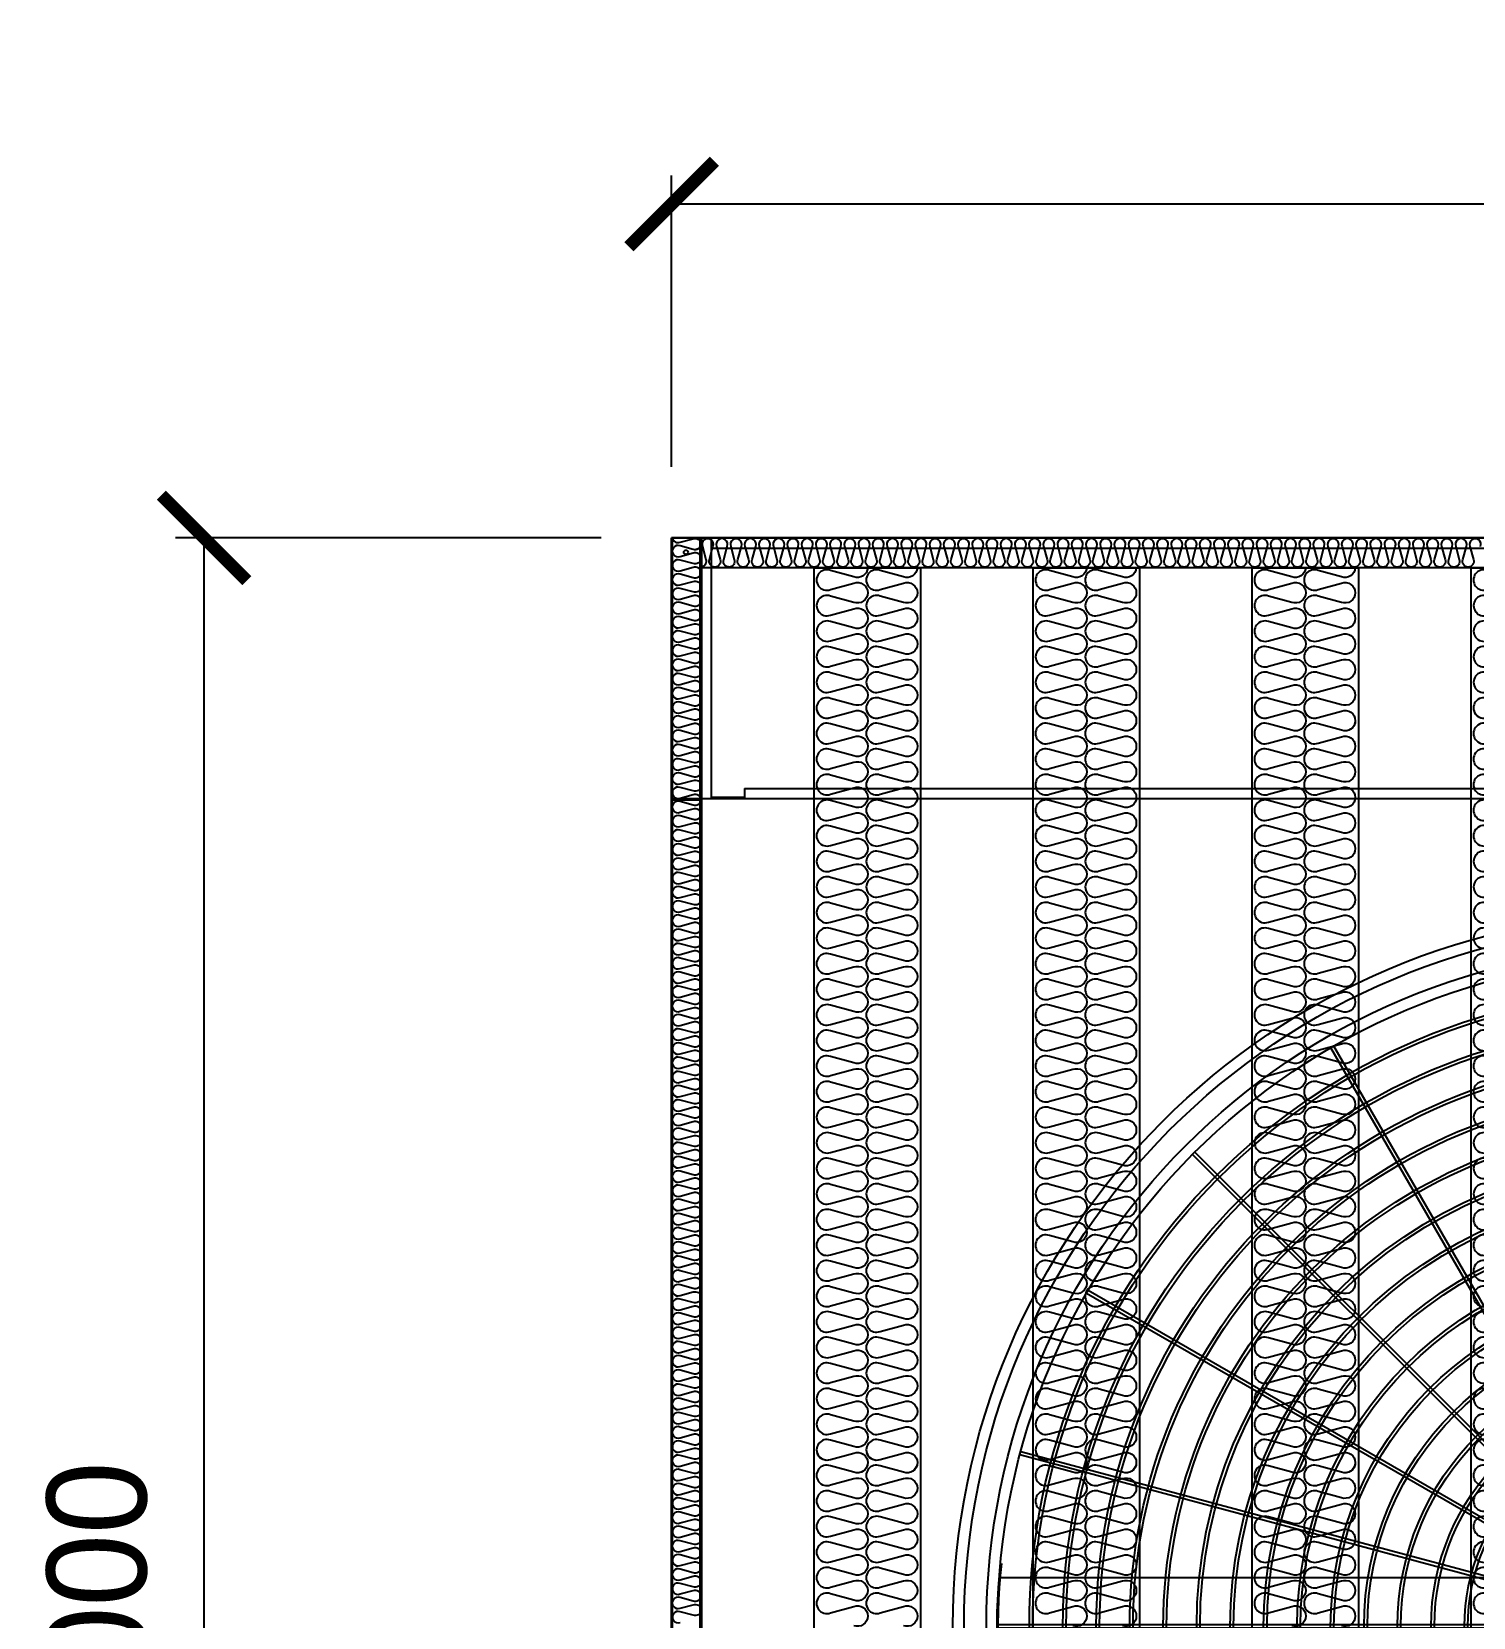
# Model space of a CAD drawing. Header units: millimetres. Extents: x 2193 to 31600, y 1908 to 22703.
# Drawn here: x 5239 to 7262, y 9586 to 11812 of the extents above; entities that cross this region are included whole.
import ezdxf

# ---------------------------------------------------------------- set-up
doc = ezdxf.new("R2010")
doc.units = ezdxf.units.MM
doc.linetypes.add('HIDDEN', pattern=[0.375, 0.25, -0.125])
for name, color, linetype in [('LINE', 7, 'Continuous'), ('SMS', 220, 'Continuous'), ('냉각탑', 4, 'Continuous'), ('냉각탑_dim', 1, 'Continuous'), ('숨은선', 5, 'HIDDEN')]:
    doc.layers.add(name, color=color, linetype=linetype)
doc.styles.add('HY울릉도L', font='')
doc.styles.get('HY울릉도L').set_extended_font_data('HY울릉도L')
doc.dimstyles.new('성지DIM', dxfattribs={"dimtxt": 3.5, "dimasz": 3, "dimexe": 1, "dimexo": 2.5, "dimgap": 2, "dimtad": 1, "dimdec": 0, "dimzin": 3, "dimdsep": 46, "dimtxsty": 'HY울릉도L', "dimblk": 'ARCHTICK', "dimcen": -2, "dimclrd": 256, "dimclre": 256, "dimclrt": 7, "dimadec": 0, "dimazin": 0, "dimtfac": 1, "dimtdec": 0, "dimtofl": 0, "dimtmove": 0, "dimatfit": 3, "dimfxl": 1, "dimtolj": 1, "dimtzin": 0, "dimlwe": -1, "dimarcsym": 0})

# ---------------------------------------------------------------- blocks, each defined once
blk = doc.blocks.new('_ArchTick')
at = {"color": 0, "linetype": 'ByBlock', "const_width": 0.15}
blk.add_lwpolyline([(-0.5, -0.5), (0.5, 0.5)], dxfattribs=at)
blk = doc.blocks.new('*D609')
at = {"layer": 'Defpoints', "color": 0, "transparency": 16777216}
for p in [(8837, 11570.1), (6137.2, 11101.3), (8837, 11101.3)]:
    blk.add_point(p, dxfattribs=at)
at = {"layer": '냉각탑_dim', "transparency": 16777216}
for p, q in [((6137.2, 11201.3), (6137.2, 11610.1)), ((8837, 11201.3), (8837, 11610.1))]:
    blk.add_line(p, q, dxfattribs=at)
at = {"layer": '냉각탑_dim', "lineweight": -2, "transparency": 16777216}
blk.add_line((6137.2, 11570.1), (8837, 11570.1), dxfattribs=at)
at = {"layer": '냉각탑_dim', "lineweight": -2, "transparency": 16777216, "xscale": 120, "yscale": 120, "zscale": 120, "rotation": 180}
blk.add_blockref('_ArchTick', (6137.2, 11570.1), dxfattribs=at)
at = {"layer": '냉각탑_dim', "lineweight": -2, "transparency": 16777216, "xscale": 120, "yscale": 120, "zscale": 120}
blk.add_blockref('_ArchTick', (8837, 11570.1), dxfattribs=at)
at = {"layer": '냉각탑_dim', "color": 7, "transparency": 16777216, "insert": (7487.1, 11720.1), "char_height": 140, "attachment_point": 5, "style": 'HY울릉도L'}
blk.add_mtext('\\A1;2700', dxfattribs=at)
blk = doc.blocks.new('*D610')
at = {"layer": 'Defpoints', "color": 0, "transparency": 16777216}
for p in [(5481, 11101.3), (6138.1, 11101.3), (6138.1, 8101.3)]:
    blk.add_point(p, dxfattribs=at)
at = {"layer": '냉각탑_dim', "transparency": 16777216}
for p, q in [((6038.1, 11101.3), (5441, 11101.3)), ((6038.1, 8101.3), (5441, 8101.3))]:
    blk.add_line(p, q, dxfattribs=at)
at = {"layer": '냉각탑_dim', "lineweight": -2, "transparency": 16777216}
blk.add_line((5481, 8101.3), (5481, 11101.3), dxfattribs=at)
at = {"layer": '냉각탑_dim', "lineweight": -2, "transparency": 16777216, "xscale": 120, "yscale": 120, "zscale": 120}
for p, rotation in [((5481, 11101.3), 90), ((5481, 8101.3), 270)]:
    blk.add_blockref('_ArchTick', p, dxfattribs=dict(at, rotation=rotation))
at = {"layer": '냉각탑_dim', "color": 7, "transparency": 16777216, "insert": (5331, 9601.3), "char_height": 140, "attachment_point": 5, "rotation": 90, "style": 'HY울릉도L'}
blk.add_mtext('\\A1;3000', dxfattribs=at)
blk = doc.blocks.new('A$C1FB73ED1')
for p, q in [((1277, 1342.9), (1277, 2480)), ((1283, 1342.9), (1283, 2480)), ((1260.8, 1340), (966.5, 2438.3)), ((1266.6, 1341.6), (972.3, 2439.9)), ((1293.4, 1341.6), (1587.7, 2439.9)), ((1299.2, 1340), (1593.5, 2438.3)), ((1245.9, 1333), (677.4, 2317.7)), ((1251.1, 1336), (682.6, 2320.7)), ((1308.9, 1336), (1877.4, 2320.7)), ((1314.1, 1333), (1882.6, 2317.7)), ((1233.4, 1322.4), (429.4, 2126.4)), ((1237.6, 1326.6), (433.6, 2130.6)), ((1322.4, 1326.6), (2126.4, 2130.6)), ((1326.6, 1322.4), (2130.6, 2126.4)), ((1224, 1308.9), (239.3, 1877.4)), ((1227, 1314.1), (242.3, 1882.6)), ((1333, 1314.1), (2317.7, 1882.6)), ((1336, 1308.9), (2320.7, 1877.4)), ((1220, 1299.2), (121.7, 1593.5)), ((1340, 1299.2), (2438.3, 1593.5)), ((1218.4, 1293.4), (120.1, 1587.7)), ((1341.6, 1293.4), (2439.9, 1587.7)), ((1217.1, 1283), (80, 1283)), ((1342.9, 1283), (2480, 1283)), ((1217.1, 1277), (80, 1277)), ((1218.4, 1266.6), (120.1, 972.3)), ((1220, 1260.8), (121.7, 966.5)), ((1224, 1251.1), (239.3, 682.6)), ((1336, 1251.1), (2320.7, 682.6)), ((1340, 1260.8), (2438.3, 966.5)), ((1341.6, 1266.6), (2439.9, 972.3)), ((1342.9, 1277), (2480, 1277)), ((1227, 1245.9), (242.3, 677.4)), ((1233.4, 1237.6), (429.4, 433.6)), ((1237.6, 1233.4), (433.6, 429.4)), ((1245.9, 1227), (677.4, 242.3)), ((1251.1, 1224), (682.6, 239.3)), ((1308.9, 1224), (1877.4, 239.3)), ((1314.1, 1227), (1882.6, 242.3)), ((1322.4, 1233.4), (2126.4, 429.4)), ((1326.6, 1237.6), (2130.6, 433.6)), ((1333, 1245.9), (2317.7, 677.4)), ((1260.8, 1220), (966.5, 121.7)), ((1266.6, 1218.4), (972.3, 120.1)), ((1277, 1217.1), (1277, 80)), ((1283, 1217.1), (1283, 80)), ((1293.4, 1218.4), (1587.7, 120.1)), ((1299.2, 1220), (1593.5, 121.7))]:
    blk.add_line(p, q)
for radius in [1280, 1260, 1220, 1200]:
    blk.add_circle((1280, 1280), radius)
at = {"ltscale": 5}
for radius in [1143, 1137, 1083, 1077, 1023, 1017, 963, 957, 903, 897, 843, 837, 783, 777, 723, 717, 663, 657, 603, 597, 543, 537, 483, 477, 423, 417, 363, 357, 303, 297, 243, 237, 183, 177, 123, 117, 63, 57, 40, 21]:
    blk.add_circle((1280, 1280), radius, dxfattribs=at)
at = {"color": 7}
blk.add_circle((1280, 1280), 273.5, dxfattribs=at)
at = {"layer": 'LINE', "color": 7}
for p, q in [((1368.2, 2477.5), (1368.2, 1567)), ((985.2, 2053.4), (1071.5, 2459.4)), ((985.2, 2053.4), (985.2, 1550)), ((1130.8, 1567), (1369.4, 1567)), ((1130.8, 1567), (1369.4, 1567)), ((1130.8, 1567), (1130.8, 1549)), ((1130.8, 1567), (1130.8, 1549)), ((1369.4, 1567), (1369.4, 1549)), ((1369.4, 1567), (1369.4, 1549)), ((2111.5, 1574.8), (1550, 1574.8)), ((1550, 1429.2), (1550, 1574.8)), ((1550, 1429.2), (1550, 1574.8)), ((2111.5, 1574.8), (2457.5, 1488.5)), ((1130.8, 1550), (985.2, 1550)), ((1130.8, 1550), (985.2, 1550)), ((1130.8, 1549), (1230.5, 1549)), ((1130.8, 1549), (1230.5, 1549)), ((1329.5, 1549), (1369.4, 1549)), ((1329.5, 1549), (1369.4, 1549)), ((1549, 1429.2), (1549, 1329.5)), ((1549, 1429.2), (1549, 1329.5)), ((1567, 1429.2), (1549, 1429.2)), ((1567, 1429.2), (1549, 1429.2)), ((1567, 1429.2), (1567, 1190.6)), ((1567, 1429.2), (1567, 1190.6)), ((84.4, 1368.2), (993, 1368.2)), ((84.4, 1368.2), (993, 1368.2)), ((993, 1130.8), (993, 1369.4)), ((993, 1130.8), (993, 1369.4)), ((993, 1369.4), (1011, 1369.4)), ((993, 1369.4), (1011, 1369.4)), ((993, 1130.8), (993, 1369.4)), ((993, 1130.8), (993, 1369.4)), ((993, 1369.4), (1011, 1369.4)), ((993, 1369.4), (1011, 1369.4)), ((1011, 1329.5), (1011, 1369.4)), ((1011, 1329.5), (1011, 1369.4)), ((1011, 1329.5), (1011, 1369.4)), ((1011, 1329.5), (1011, 1369.4)), ((1011, 1130.8), (1011, 1230.5)), ((1011, 1130.8), (1011, 1230.5)), ((1011, 1130.8), (1011, 1230.5)), ((1011, 1130.8), (1011, 1230.5)), ((1549, 1230.5), (1549, 1190.6)), ((1549, 1230.5), (1549, 1190.6)), ((1567, 1190.6), (1549, 1190.6)), ((1567, 1190.6), (1549, 1190.6)), ((2475.6, 1191.8), (1567, 1191.8)), ((993, 1130.8), (1011, 1130.8)), ((993, 1130.8), (1011, 1130.8)), ((993, 1130.8), (1011, 1130.8)), ((993, 1130.8), (1011, 1130.8)), ((1010, 1130.8), (1010, 985.2)), ((1010, 1130.8), (1010, 985.2)), ((1010, 1130.8), (1010, 985.2)), ((1010, 1130.8), (1010, 985.2)), ((508.5, 985.2), (102.5, 1071.5)), ((1230.5, 1011), (1190.6, 1011)), ((1190.6, 993), (1190.6, 1011)), ((1230.5, 1011), (1190.6, 1011)), ((1190.6, 993), (1190.6, 1011)), ((1429.2, 1011), (1329.5, 1011)), ((1429.2, 1011), (1329.5, 1011)), ((1429.2, 993), (1429.2, 1011)), ((1429.2, 993), (1429.2, 1011)), ((1429.2, 1010), (1574.8, 1010)), ((1429.2, 1010), (1574.8, 1010)), ((1574.8, 506.6), (1574.8, 1010)), ((508.5, 985.2), (1010, 985.2)), ((508.5, 985.2), (1010, 985.2)), ((1429.2, 993), (1190.6, 993)), ((1429.2, 993), (1190.6, 993)), ((1191.8, 82.5), (1191.8, 993)), ((1574.8, 506.6), (1488.5, 100.6)), ((1512.8, 104.1), (1512.8, 106.1)), ((1166.8, 83), (1166.8, 85)), ((1393.2, 83), (1393.2, 85))]:
    blk.add_line(p, q, dxfattribs=at)
for points in [[(1272.3, 1594.4), (1268.5, 1587.9), (1272.3, 1581.4), (1279.8, 1581.4), (1283.5, 1587.9), (1279.8, 1594.4)], [(1272.3, 1594.4), (1268.5, 1587.9), (1272.3, 1581.4), (1279.8, 1581.4), (1283.5, 1587.9), (1279.8, 1594.4)], [(965.6, 1272.3), (972.1, 1268.5), (978.6, 1272.3), (978.6, 1279.8), (972.1, 1283.5), (965.6, 1279.8)], [(965.6, 1272.3), (972.1, 1268.5), (978.6, 1272.3), (978.6, 1279.8), (972.1, 1283.5), (965.6, 1279.8)], [(965.6, 1272.3), (972.1, 1268.5), (978.6, 1272.3), (978.6, 1279.8), (972.1, 1283.5), (965.6, 1279.8)], [(965.6, 1272.3), (972.1, 1268.5), (978.6, 1272.3), (978.6, 1279.8), (972.1, 1283.5), (965.6, 1279.8)], [(1594.4, 1287.7), (1587.9, 1291.5), (1581.4, 1287.7), (1581.4, 1280.2), (1587.9, 1276.5), (1594.4, 1280.2)], [(1594.4, 1287.7), (1587.9, 1291.5), (1581.4, 1287.7), (1581.4, 1280.2), (1587.9, 1276.5), (1594.4, 1280.2)], [(1287.7, 965.6), (1291.5, 972.1), (1287.7, 978.6), (1280.2, 978.6), (1276.5, 972.1), (1280.2, 965.6)], [(1287.7, 965.6), (1291.5, 972.1), (1287.7, 978.6), (1280.2, 978.6), (1276.5, 972.1), (1280.2, 965.6)]]:
    blk.add_lwpolyline(points, close=True, dxfattribs=at)
for centre, radius in [((1276, 1587.9), 8.5), ((1276, 1587.9), 8.5), ((1190.6, 1559), 2), ((1190.6, 1559), 2), ((1230.6, 1559), 2), ((1230.6, 1559), 2), ((1349.6, 1559), 2), ((1349.6, 1559), 2), ((1559, 1369.4), 2), ((1559, 1369.4), 2), ((1001, 1349.6), 2), ((1001, 1349.6), 2), ((1001, 1349.6), 2), ((1001, 1349.6), 2), ((1559, 1329.4), 2), ((1559, 1329.4), 2), ((972.1, 1276), 8.5), ((972.1, 1276), 8.5), ((972.1, 1276), 8.5), ((972.1, 1276), 8.5), ((1587.9, 1284), 8.5), ((1587.9, 1284), 8.5), ((1001, 1230.6), 2), ((1001, 1230.6), 2), ((1001, 1230.6), 2), ((1001, 1230.6), 2), ((1559, 1210.4), 2), ((1559, 1210.4), 2), ((1001, 1190.6), 2), ((1001, 1190.6), 2), ((1001, 1190.6), 2), ((1001, 1190.6), 2), ((1210.4, 1001), 2), ((1210.4, 1001), 2), ((1329.4, 1001), 2), ((1329.4, 1001), 2), ((1369.4, 1001), 2), ((1369.4, 1001), 2), ((1284, 972.1), 8.5), ((1284, 972.1), 8.5)]:
    blk.add_circle(centre, radius, dxfattribs=at)
for centre, radius, start, end in [((1280, 1483.4), 1000, 83.5007, 103.4595), ((1280, 1483.4), 998, 83.4876, 103.487), ((1481.5, 1280), 998, 353.4876, 13.487), ((1481.5, 1280), 1000, 353.5007, 13.4595), ((1078.5, 1280), 1000, 173.5007, 193.4595), ((1078.5, 1280), 998, 173.4876, 193.487), ((1280, 1076.6), 998, 263.4876, 283.487), ((1280, 1076.6), 1000, 263.5007, 283.4595)]:
    blk.add_arc(centre, radius, start, end, dxfattribs=at)
blk = doc.blocks.new('SP 200RT')
at = {"color": 7}
for p, q in [((-109298.6, -79919.9), (-109298.6, -82797.9)), ((-109148.6, -79919.9), (-109148.6, -82797.9))]:
    blk.add_line(p, q, dxfattribs=at)
blk.add_line((-109298.6, -79919.9), (-109148.6, -79919.9))
at = {"layer": 'SMS', "color": 5}
for points in [[(-109222.8, -79919.9, -0.504262), (-109242.3, -79932.4), (-109275.2, -79923.4, 1.449198), (-109275.2, -79950.3), (-109242.3, -79941.4, -0.524856), (-109222.8, -79954.8, -0.524856), (-109242.3, -79968.3), (-109275.2, -79959.4, 1.449198), (-109275.2, -79986.2), (-109242.3, -79977.3, -0.524856), (-109222.8, -79990.7, -0.524856), (-109242.3, -80004.2), (-109275.2, -79995.3, 1.449198), (-109275.2, -80022.1), (-109242.3, -80013.2, -0.524856), (-109222.8, -80026.7, -0.524856), (-109242.3, -80040.1), (-109275.2, -80031.2, 1.449198), (-109275.2, -80058), (-109242.3, -80049.1, -0.524856), (-109222.8, -80062.6, -0.524856), (-109242.3, -80076), (-109275.2, -80067.1, 1.449198), (-109275.2, -80093.9), (-109242.3, -80085, -0.524856), (-109222.8, -80098.5, -0.524856), (-109242.3, -80111.9), (-109275.2, -80103, 1.449198), (-109275.2, -80129.9), (-109242.3, -80121, -0.524856), (-109222.8, -80134.4, -0.417249), (-109237.3, -80148.7)], [(-109153.2, -79919.9, -0.504262), (-109172.6, -79932.4), (-109205.5, -79923.4, 1.449198), (-109205.5, -79950.3), (-109172.6, -79941.4, -0.524856), (-109153.2, -79954.8, -0.524856), (-109172.6, -79968.3), (-109205.5, -79959.4, 1.449198), (-109205.5, -79986.2), (-109172.6, -79977.3, -0.524856), (-109153.2, -79990.7, -0.524856), (-109172.6, -80004.2), (-109205.5, -79995.3, 1.449198), (-109205.5, -80022.1), (-109172.6, -80013.2, -0.524856), (-109153.2, -80026.7, -0.524856), (-109172.6, -80040.1), (-109205.5, -80031.2, 1.449198), (-109205.5, -80058), (-109172.6, -80049.1, -0.524856), (-109153.2, -80062.6, -0.524856), (-109172.6, -80076), (-109205.5, -80067.1, 1.449198), (-109205.5, -80093.9), (-109172.6, -80085, -0.524856), (-109153.2, -80098.5, -0.524856), (-109172.6, -80111.9), (-109205.5, -80103, 1.449198), (-109205.5, -80129.9), (-109172.6, -80121, -0.524856), (-109153.2, -80134.4, -0.417249), (-109167.7, -80148.7)], [(-109294.2, -80120, 0.446849), (-109275.2, -80129.9), (-109242.3, -80121, -0.524856), (-109222.8, -80134.4, -0.524856), (-109242.3, -80147.8), (-109275.2, -80138.9, 1.449198), (-109275.2, -80165.8), (-109242.3, -80156.9, -0.524856), (-109222.8, -80170.3, -0.524856), (-109242.3, -80183.7), (-109275.2, -80174.8, 1.449198), (-109275.2, -80201.7), (-109242.3, -80192.8, -0.524856), (-109222.8, -80206.2, -0.524856), (-109242.3, -80219.6), (-109275.2, -80210.7, 1.449198), (-109275.2, -80237.6), (-109242.3, -80228.7, -0.524856), (-109222.8, -80242.1, -0.524856), (-109242.3, -80255.5), (-109275.2, -80246.6, 1.449198), (-109275.2, -80273.5), (-109242.3, -80264.6, -0.524856), (-109222.8, -80278, -0.524856), (-109242.3, -80291.5), (-109275.2, -80282.5, 1.449198), (-109275.2, -80309.4), (-109242.3, -80300.5, -0.524856), (-109222.8, -80313.9, -0.524856), (-109242.3, -80327.4), (-109275.2, -80318.5, 1.449198), (-109275.2, -80345.3), (-109242.3, -80336.4, -0.524856), (-109222.8, -80349.8, -0.524856), (-109242.3, -80363.3), (-109275.2, -80354.4, 1.449198), (-109275.2, -80381.2), (-109242.3, -80372.3, -0.524856), (-109222.8, -80385.8, -0.524856), (-109242.3, -80399.2), (-109275.2, -80390.3, 1.449198), (-109275.2, -80417.1), (-109242.3, -80408.2, -0.524856), (-109222.8, -80421.7, -0.524856), (-109242.3, -80435.1), (-109275.2, -80426.2, 1.449198), (-109275.2, -80453), (-109242.3, -80444.1, -0.524856), (-109222.8, -80457.6, -0.524856), (-109242.3, -80471), (-109275.2, -80462.1, 1.449198), (-109275.2, -80489), (-109242.3, -80480.1, -0.524856), (-109222.8, -80493.5, -0.524856), (-109242.3, -80506.9), (-109275.2, -80498, 1.449198), (-109275.2, -80524.9), (-109242.3, -80516, -0.524856), (-109222.8, -80529.4, -0.524856), (-109242.3, -80542.8), (-109275.2, -80533.9, 1.449198), (-109275.2, -80560.8), (-109242.3, -80551.9, -0.524856), (-109222.8, -80565.3, -0.524856), (-109242.3, -80578.7), (-109275.2, -80569.8, 1.449198), (-109275.2, -80596.7), (-109242.3, -80587.8, -0.524856), (-109222.8, -80601.2, -0.524856), (-109242.3, -80614.6), (-109275.2, -80605.7, 1.449198), (-109275.2, -80632.6), (-109242.3, -80623.7, -0.524856), (-109222.8, -80637.1, -0.524856), (-109242.3, -80650.6), (-109275.2, -80641.6, 1.449198), (-109275.2, -80668.5), (-109242.3, -80659.6, -0.524856), (-109222.8, -80673, -0.524856), (-109242.3, -80686.5), (-109275.2, -80677.6, 1.449198), (-109275.2, -80704.4), (-109242.3, -80695.5, -0.524856), (-109222.8, -80708.9, -0.524856), (-109242.3, -80722.4), (-109275.2, -80713.5, 1.449198), (-109275.2, -80740.3), (-109242.3, -80731.4, -0.524856), (-109222.8, -80744.9, -0.524856), (-109242.3, -80758.3), (-109275.2, -80749.4, 1.449198), (-109275.2, -80776.2), (-109242.3, -80767.3, -0.524856), (-109222.8, -80780.8, -0.524856), (-109242.3, -80794.2), (-109275.2, -80785.3, 1.449198), (-109275.2, -80812.1), (-109242.3, -80803.2, -0.524856), (-109222.8, -80816.7, -0.524856), (-109242.3, -80830.1), (-109275.2, -80821.2, 1.449198), (-109275.2, -80848.1), (-109242.3, -80839.2, -0.524856), (-109222.8, -80852.6, -0.524856), (-109242.3, -80866), (-109275.2, -80857.1, 1.449198), (-109275.2, -80884), (-109242.3, -80875.1, -0.524856), (-109222.8, -80888.5, -0.524856), (-109242.3, -80901.9), (-109275.2, -80893, 1.449198), (-109275.2, -80919.9), (-109242.3, -80911, -0.524856), (-109222.8, -80924.4, -0.524856), (-109242.3, -80937.8), (-109275.2, -80928.9, 1.449198), (-109275.2, -80955.8), (-109242.3, -80946.9, -0.524856), (-109222.8, -80960.3, -0.524856), (-109242.3, -80973.7), (-109275.2, -80964.8, 1.449198), (-109275.2, -80991.7), (-109242.3, -80982.8, -0.524856), (-109222.8, -80996.2, -0.524856), (-109242.3, -81009.7), (-109275.2, -81000.7, 1.449198), (-109275.2, -81027.6), (-109242.3, -81018.7, -0.524856), (-109222.8, -81032.1, -0.524856), (-109242.3, -81045.6), (-109275.2, -81036.7, 1.449198), (-109275.2, -81063.5), (-109242.3, -81054.6, -0.524856), (-109222.8, -81068, -0.524856), (-109242.3, -81081.5), (-109275.2, -81072.6, 1.449198), (-109275.2, -81099.4), (-109242.3, -81090.5, -0.524856), (-109222.8, -81104, -0.524856), (-109242.3, -81117.4), (-109275.2, -81108.5, 1.449198), (-109275.2, -81135.3), (-109242.3, -81126.4, -0.524856), (-109222.8, -81139.9, -0.524856), (-109242.3, -81153.3), (-109275.2, -81144.4, 1.449198), (-109275.2, -81171.2), (-109242.3, -81162.3, -0.524856), (-109222.8, -81175.8, -0.417249), (-109237.3, -81190.1)], [(-109224.5, -80120, 0.446849), (-109205.5, -80129.9), (-109172.6, -80121, -0.524856), (-109153.2, -80134.4, -0.524856), (-109172.6, -80147.8), (-109205.5, -80138.9, 1.449198), (-109205.5, -80165.8), (-109172.6, -80156.9, -0.524856), (-109153.2, -80170.3, -0.524856), (-109172.6, -80183.7), (-109205.5, -80174.8, 1.449198), (-109205.5, -80201.7), (-109172.6, -80192.8, -0.524856), (-109153.2, -80206.2, -0.524856), (-109172.6, -80219.6), (-109205.5, -80210.7, 1.449198), (-109205.5, -80237.6), (-109172.6, -80228.7, -0.524856), (-109153.2, -80242.1, -0.524856), (-109172.6, -80255.5), (-109205.5, -80246.6, 1.449198), (-109205.5, -80273.5), (-109172.6, -80264.6, -0.524856), (-109153.2, -80278, -0.524856), (-109172.6, -80291.5), (-109205.5, -80282.5, 1.449198), (-109205.5, -80309.4), (-109172.6, -80300.5, -0.524856), (-109153.2, -80313.9, -0.524856), (-109172.6, -80327.4), (-109205.5, -80318.5, 1.449198), (-109205.5, -80345.3), (-109172.6, -80336.4, -0.524856), (-109153.2, -80349.8, -0.524856), (-109172.6, -80363.3), (-109205.5, -80354.4, 1.449198), (-109205.5, -80381.2), (-109172.6, -80372.3, -0.524856), (-109153.2, -80385.8, -0.524856), (-109172.6, -80399.2), (-109205.5, -80390.3, 1.449198), (-109205.5, -80417.1), (-109172.6, -80408.2, -0.524856), (-109153.2, -80421.7, -0.524856), (-109172.6, -80435.1), (-109205.5, -80426.2, 1.449198), (-109205.5, -80453), (-109172.6, -80444.1, -0.524856), (-109153.2, -80457.6, -0.524856), (-109172.6, -80471), (-109205.5, -80462.1, 1.449198), (-109205.5, -80489), (-109172.6, -80480.1, -0.524856), (-109153.2, -80493.5, -0.524856), (-109172.6, -80506.9), (-109205.5, -80498, 1.449198), (-109205.5, -80524.9), (-109172.6, -80516, -0.524856), (-109153.2, -80529.4, -0.524856), (-109172.6, -80542.8), (-109205.5, -80533.9, 1.449198), (-109205.5, -80560.8), (-109172.6, -80551.9, -0.524856), (-109153.2, -80565.3, -0.524856), (-109172.6, -80578.7), (-109205.5, -80569.8, 1.449198), (-109205.5, -80596.7), (-109172.6, -80587.8, -0.524856), (-109153.2, -80601.2, -0.524856), (-109172.6, -80614.6), (-109205.5, -80605.7, 1.449198), (-109205.5, -80632.6), (-109172.6, -80623.7, -0.524856), (-109153.2, -80637.1, -0.524856), (-109172.6, -80650.6), (-109205.5, -80641.6, 1.449198), (-109205.5, -80668.5), (-109172.6, -80659.6, -0.524856), (-109153.2, -80673, -0.524856), (-109172.6, -80686.5), (-109205.5, -80677.6, 1.449198), (-109205.5, -80704.4), (-109172.6, -80695.5, -0.524856), (-109153.2, -80708.9, -0.524856), (-109172.6, -80722.4), (-109205.5, -80713.5, 1.449198), (-109205.5, -80740.3), (-109172.6, -80731.4, -0.524856), (-109153.2, -80744.9, -0.524856), (-109172.6, -80758.3), (-109205.5, -80749.4, 1.449198), (-109205.5, -80776.2), (-109172.6, -80767.3, -0.524856), (-109153.2, -80780.8, -0.524856), (-109172.6, -80794.2), (-109205.5, -80785.3, 1.449198), (-109205.5, -80812.1), (-109172.6, -80803.2, -0.524856), (-109153.2, -80816.7, -0.524856), (-109172.6, -80830.1), (-109205.5, -80821.2, 1.449198), (-109205.5, -80848.1), (-109172.6, -80839.2, -0.524856), (-109153.2, -80852.6, -0.524856), (-109172.6, -80866), (-109205.5, -80857.1, 1.449198), (-109205.5, -80884), (-109172.6, -80875.1, -0.524856), (-109153.2, -80888.5, -0.524856), (-109172.6, -80901.9), (-109205.5, -80893, 1.449198), (-109205.5, -80919.9), (-109172.6, -80911, -0.524856), (-109153.2, -80924.4, -0.524856), (-109172.6, -80937.8), (-109205.5, -80928.9, 1.449198), (-109205.5, -80955.8), (-109172.6, -80946.9, -0.524856), (-109153.2, -80960.3, -0.524856), (-109172.6, -80973.7), (-109205.5, -80964.8, 1.449198), (-109205.5, -80991.7), (-109172.6, -80982.8, -0.524856), (-109153.2, -80996.2, -0.524856), (-109172.6, -81009.7), (-109205.5, -81000.7, 1.449198), (-109205.5, -81027.6), (-109172.6, -81018.7, -0.524856), (-109153.2, -81032.1, -0.524856), (-109172.6, -81045.6), (-109205.5, -81036.7, 1.449198), (-109205.5, -81063.5), (-109172.6, -81054.6, -0.524856), (-109153.2, -81068, -0.524856), (-109172.6, -81081.5), (-109205.5, -81072.6, 1.449198), (-109205.5, -81099.4), (-109172.6, -81090.5, -0.524856), (-109153.2, -81104, -0.524856), (-109172.6, -81117.4), (-109205.5, -81108.5, 1.449198), (-109205.5, -81135.3), (-109172.6, -81126.4, -0.524856), (-109153.2, -81139.9, -0.524856), (-109172.6, -81153.3), (-109205.5, -81144.4, 1.449198), (-109205.5, -81171.2), (-109172.6, -81162.3, -0.524856), (-109153.2, -81175.8, -0.417249), (-109167.7, -81190.1)], [(-109294.2, -81161.4, 0.446849), (-109275.2, -81171.2), (-109242.3, -81162.3, -0.524856), (-109222.8, -81175.8, -0.524856), (-109242.3, -81189.2), (-109275.2, -81180.3, 1.449198), (-109275.2, -81207.2), (-109242.3, -81198.3, -0.524856), (-109222.8, -81211.7, -0.524856), (-109242.3, -81225.1), (-109275.2, -81216.2, 1.449198), (-109275.2, -81243.1), (-109242.3, -81234.2, -0.524856), (-109222.8, -81247.6, -0.524856), (-109242.3, -81261), (-109275.2, -81252.1, 1.449198), (-109275.2, -81279), (-109242.3, -81270.1, -0.524856), (-109222.8, -81283.5, -0.524856), (-109242.3, -81296.9), (-109275.2, -81288, 1.449198), (-109275.2, -81314.9), (-109242.3, -81306, -0.524856), (-109222.8, -81319.4, -0.524856), (-109242.3, -81332.8), (-109275.2, -81323.9, 1.449198), (-109275.2, -81350.8), (-109242.3, -81341.9, -0.524856), (-109222.8, -81355.3, -0.524856), (-109242.3, -81368.8), (-109275.2, -81359.8, 1.449198), (-109275.2, -81386.7), (-109242.3, -81377.8, -0.524856), (-109222.8, -81391.2, -0.524856), (-109242.3, -81404.7)], [(-109224.5, -81161.4, 0.446849), (-109205.5, -81171.2), (-109172.6, -81162.3, -0.524856), (-109153.2, -81175.8, -0.524856), (-109172.6, -81189.2), (-109205.5, -81180.3, 1.449198), (-109205.5, -81207.2), (-109172.6, -81198.3, -0.524856), (-109153.2, -81211.7, -0.524856), (-109172.6, -81225.1), (-109205.5, -81216.2, 1.449198), (-109205.5, -81243.1), (-109172.6, -81234.2, -0.524856), (-109153.2, -81247.6, -0.524856), (-109172.6, -81261), (-109205.5, -81252.1, 1.449198), (-109205.5, -81279), (-109172.6, -81270.1, -0.524856), (-109153.2, -81283.5, -0.524856), (-109172.6, -81296.9), (-109205.5, -81288, 1.449198), (-109205.5, -81314.9), (-109172.6, -81306, -0.524856), (-109153.2, -81319.4, -0.524856), (-109172.6, -81332.8), (-109205.5, -81323.9, 1.449198), (-109205.5, -81350.8), (-109172.6, -81341.9, -0.524856), (-109153.2, -81355.3, -0.524856), (-109172.6, -81368.8), (-109205.5, -81359.8, 1.449198), (-109205.5, -81386.7), (-109172.6, -81377.8, -0.524856), (-109153.2, -81391.2, -0.524856), (-109172.6, -81404.7)]]:
    blk.add_lwpolyline(points, format="xyb", dxfattribs=at)
blk = doc.blocks.new('3')
for p, q in [((7992.2, 11101.3), (6137.2, 11101.3)), ((6137.2, 11101.3), (6137.2, 8101.3)), ((6138.1, 11101.3), (6138.1, 10735.7)), ((6138.1, 11101.3), (6176.6, 11101.3)), ((6176.6, 11101.3), (6176.6, 10735.7)), ((6178.5, 11101.3), (6178.5, 10735.7)), ((6178.5, 11101.3), (8837, 11101.3)), ((6192.5, 11101.3), (6192.5, 10735.7)), ((6192.5, 11087.2), (8837, 11087.2)), ((6138.1, 10735.7), (6176.6, 10735.7)), ((6138.1, 10733.8), (6138.1, 8571.9)), ((6138.1, 10733.8), (6176.6, 10733.8)), ((6176.6, 10733.8), (6176.6, 8571.9)), ((6178.5, 10735.7), (8837, 10735.7)), ((6192.5, 10737.6), (6239.4, 10737.6)), ((6239.4, 10749.7), (8837, 10749.7)), ((6239.4, 10749.7), (6239.4, 10735.7))]:
    blk.add_line(p, q)
at = {"color": 7}
for p, q in [((6137.2, 11101.3), (7992.2, 11101.3)), ((6137.2, 11101.3), (6137.2, 8101.3)), ((6179.2, 11101.3), (6179.2, 8181.3)), ((8795.2, 11059.3), (6179.2, 11059.3))]:
    blk.add_line(p, q, dxfattribs=at)
at = {"ltscale": 500}
blk.add_lwpolyline([(6137.2, 11101.3), (8837, 11101.3), (8837, 8101.3), (6137.2, 8101.3)], close=True, dxfattribs=at)
blk.add_circle((6157.2, 11081.3), 3)
at = {"layer": 'SMS', "color": 5}
for points in [[(6138.3, 11101.3, 0.468181), (6149, 11095.3), (6167.3, 11100.2, -0.524856), (6178.1, 11092.8, -0.524856), (6167.3, 11085.3), (6149, 11090.3, 1.449198), (6149, 11075.3), (6167.3, 11080.3, -0.524856), (6178.1, 11072.8, -0.524856), (6167.3, 11065.4), (6149, 11070.3, 1.449198), (6149, 11055.4), (6167.3, 11060.3, -0.524856), (6178.1, 11052.9, -0.524856), (6167.3, 11045.4), (6149, 11050.4, 1.449198), (6149, 11035.4), (6167.3, 11040.4, -0.524856), (6178.1, 11032.9, -0.524856), (6167.3, 11025.5), (6149, 11030.4, 1.449198), (6149, 11015.5), (6167.3, 11020.4, -0.524856), (6178.1, 11013, -0.524856), (6167.3, 11005.5), (6149, 11010.5, 1.449198), (6149, 10995.5), (6167.3, 11000.5, -0.524856), (6178.1, 10993, -0.524856), (6167.3, 10985.6), (6149, 10990.5, 1.449198), (6149, 10975.6), (6167.3, 10980.5, -0.524856), (6178.1, 10973.1, -0.524856), (6167.3, 10965.6), (6149, 10970.6, 1.449198), (6149, 10955.6), (6167.3, 10960.6, -0.524856), (6178.1, 10953.1, -0.524856), (6167.3, 10945.7), (6149, 10950.6, 1.449198), (6149, 10935.7), (6167.3, 10940.6, -0.524856), (6178.1, 10933.2, -0.524856), (6167.3, 10925.7), (6149, 10930.7, 1.449198), (6149, 10915.7), (6167.3, 10920.7, -0.524856), (6178.1, 10913.2, -0.524856), (6167.3, 10905.8), (6149, 10910.7, 1.449198), (6149, 10895.8), (6167.3, 10900.7, -0.524856), (6178.1, 10893.3, -0.524856), (6167.3, 10885.8), (6149, 10890.8, 1.449198), (6149, 10875.8), (6167.3, 10880.8, -0.524856), (6178.1, 10873.3, -0.524856), (6167.3, 10865.9), (6149, 10870.8, 1.449198), (6149, 10855.9), (6167.3, 10860.8, -0.524856), (6178.1, 10853.4, -0.524856), (6167.3, 10845.9), (6149, 10850.9, 1.449198), (6149, 10835.9), (6167.3, 10840.9, -0.524856), (6178.1, 10833.4, -0.524856), (6167.3, 10826), (6149, 10830.9, 1.449198), (6149, 10816), (6167.3, 10820.9, -0.524856), (6178.1, 10813.5, -0.524856), (6167.3, 10806), (6149, 10811, 1.449198), (6149, 10796), (6167.3, 10801, -0.524856), (6178.1, 10793.5, -0.524856), (6167.3, 10786.1), (6149, 10791, 1.449198), (6149, 10776.1), (6167.3, 10781, -0.524856), (6178.1, 10773.6, -0.524856), (6167.3, 10766.1), (6149, 10771.1, 1.449198), (6149, 10756.1), (6167.3, 10761.1, -0.524856), (6178.1, 10753.6, -0.524856), (6167.3, 10746.2), (6149, 10751.1, 1.449198), (6149, 10736.2), (6167.3, 10741.1, -0.524856), (6178.1, 10733.7, -0.524856), (6167.3, 10726.2), (6149, 10731.2, 1.449198), (6149, 10716.2), (6167.3, 10721.2, -0.524856), (6178.1, 10713.7, -0.524856), (6167.3, 10706.3), (6149, 10711.2, 1.449198), (6149, 10696.3), (6167.3, 10701.2, -0.524856), (6178.1, 10693.8, -0.524856), (6167.3, 10686.3), (6149, 10691.3, 1.449198), (6149, 10676.3), (6167.3, 10681.3, -0.524856), (6178.1, 10673.8, -0.524856), (6167.3, 10666.4), (6149, 10671.3, 1.449198), (6149, 10656.4), (6167.3, 10661.3, -0.524856), (6178.1, 10653.9, -0.524856), (6167.3, 10646.4), (6149, 10651.4, 1.449198), (6149, 10636.4), (6167.3, 10641.4, -0.524856), (6178.1, 10633.9, -0.524856), (6167.3, 10626.5), (6149, 10631.4, 1.449198), (6149, 10616.5), (6167.3, 10621.4, -0.524856), (6178.1, 10614, -0.524856), (6167.3, 10606.5), (6149, 10611.5, 1.449198), (6149, 10596.5), (6167.3, 10601.5, -0.524856), (6178.1, 10594, -0.524856), (6167.3, 10586.6), (6149, 10591.5, 1.449198), (6149, 10576.6), (6167.3, 10581.5, -0.524856), (6178.1, 10574.1, -0.524856), (6167.3, 10566.6), (6149, 10571.6, 1.449198), (6149, 10556.6), (6167.3, 10561.6, -0.524856), (6178.1, 10554.1, -0.524856), (6167.3, 10546.7), (6149, 10551.6, 1.449198), (6149, 10536.7), (6167.3, 10541.6, -0.524856), (6178.1, 10534.2, -0.417249), (6170, 10526.2)], [(6138.3, 11101.3, 0.468181), (6149, 11095.3), (6167.3, 11100.2, -0.524856), (6178.1, 11092.8, -0.417249), (6170, 11084.8)], [(6285.5, 11100.1, 0.446849), (6280, 11089.5), (6285, 11071.3, -0.524856), (6277.5, 11060.4, -0.524856), (6270.1, 11071.3), (6275, 11089.5, 1.449198), (6260.1, 11089.5), (6265, 11071.3, -0.524856), (6257.6, 11060.4, -0.524856), (6250.1, 11071.3), (6255.1, 11089.5, 1.449198), (6240.1, 11089.5), (6245.1, 11071.3, -0.524856), (6237.6, 11060.4, -0.524856), (6230.2, 11071.3), (6235.1, 11089.5, 1.449198), (6220.2, 11089.5), (6225.1, 11071.3, -0.524856), (6217.7, 11060.4, -0.524856), (6210.2, 11071.3), (6215.2, 11089.5, 1.449198), (6200.2, 11089.5), (6205.2, 11071.3, -0.524856), (6197.7, 11060.4, -0.524856), (6190.3, 11071.3), (6195.2, 11089.5, 1.449198), (6180.3, 11089.5), (6185.2, 11071.3, -0.468559), (6179.2, 11060.6, -0.468559)], [(6864.1, 11100.1, 0.446849), (6858.6, 11089.5), (6863.5, 11071.3, -0.524856), (6856.1, 11060.4, -0.524856), (6848.6, 11071.3), (6853.6, 11089.5, 1.449198), (6838.6, 11089.5), (6843.6, 11071.3, -0.524856), (6836.1, 11060.4, -0.524856), (6828.7, 11071.3), (6833.6, 11089.5, 1.449198), (6818.7, 11089.5), (6823.6, 11071.3, -0.524856), (6816.2, 11060.4, -0.524856), (6808.7, 11071.3), (6813.7, 11089.5, 1.449198), (6798.7, 11089.5), (6803.7, 11071.3, -0.524856), (6796.2, 11060.4, -0.524856), (6788.8, 11071.3), (6793.7, 11089.5, 1.449198), (6778.8, 11089.5), (6783.7, 11071.3, -0.524856), (6776.3, 11060.4, -0.524856), (6768.8, 11071.3), (6773.8, 11089.5, 1.449198), (6758.8, 11089.5), (6763.8, 11071.3, -0.524856), (6756.3, 11060.4, -0.524856), (6748.9, 11071.3), (6753.8, 11089.5, 1.449198), (6738.9, 11089.5), (6743.8, 11071.3, -0.524856), (6736.4, 11060.4, -0.524856), (6728.9, 11071.3), (6733.9, 11089.5, 1.449198), (6718.9, 11089.5), (6723.9, 11071.3, -0.524856), (6716.4, 11060.4, -0.524856), (6709, 11071.3), (6713.9, 11089.5, 1.449198), (6699, 11089.5), (6703.9, 11071.3, -0.524856), (6696.5, 11060.4, -0.524856), (6689, 11071.3), (6694, 11089.5, 1.449198), (6679, 11089.5), (6684, 11071.3, -0.524856), (6676.5, 11060.4, -0.524856), (6669.1, 11071.3), (6674, 11089.5, 1.449198), (6659.1, 11089.5), (6664, 11071.3, -0.524856), (6656.6, 11060.4, -0.524856), (6649.1, 11071.3), (6654.1, 11089.5, 1.449198), (6639.1, 11089.5), (6644.1, 11071.3, -0.524856), (6636.6, 11060.4, -0.524856), (6629.2, 11071.3), (6634.1, 11089.5, 1.449198), (6619.2, 11089.5), (6624.1, 11071.3, -0.524856), (6616.7, 11060.4, -0.524856), (6609.2, 11071.3), (6614.2, 11089.5, 1.449198), (6599.2, 11089.5), (6604.2, 11071.3, -0.524856), (6596.7, 11060.4, -0.524856), (6589.3, 11071.3), (6594.2, 11089.5, 1.449198), (6579.3, 11089.5), (6584.2, 11071.3, -0.524856), (6576.8, 11060.4, -0.524856), (6569.3, 11071.3), (6574.3, 11089.5, 1.449198), (6559.3, 11089.5), (6564.3, 11071.3, -0.524856), (6556.8, 11060.4, -0.524856), (6549.4, 11071.3), (6554.3, 11089.5, 1.449198), (6539.4, 11089.5), (6544.3, 11071.3, -0.524856), (6536.9, 11060.4, -0.524856), (6529.4, 11071.3), (6534.4, 11089.5, 1.449198), (6519.4, 11089.5), (6524.4, 11071.3, -0.524856), (6516.9, 11060.4, -0.524856), (6509.5, 11071.3), (6514.4, 11089.5, 1.449198), (6499.5, 11089.5), (6504.4, 11071.3, -0.524856), (6497, 11060.4, -0.524856), (6489.5, 11071.3), (6494.5, 11089.5, 1.449198), (6479.5, 11089.5), (6484.5, 11071.3, -0.524856), (6477, 11060.4, -0.524856), (6469.6, 11071.3), (6474.5, 11089.5, 1.449198), (6459.6, 11089.5), (6464.5, 11071.3, -0.524856), (6457.1, 11060.4, -0.524856), (6449.6, 11071.3), (6454.6, 11089.5, 1.449198), (6439.6, 11089.5), (6444.6, 11071.3, -0.524856), (6437.1, 11060.4, -0.524856), (6429.7, 11071.3), (6434.6, 11089.5, 1.449198), (6419.7, 11089.5), (6424.6, 11071.3, -0.524856), (6417.2, 11060.4, -0.524856), (6409.7, 11071.3), (6414.7, 11089.5, 1.449198), (6399.7, 11089.5), (6404.7, 11071.3, -0.524856), (6397.2, 11060.4, -0.524856), (6389.8, 11071.3), (6394.7, 11089.5, 1.449198), (6379.8, 11089.5), (6384.7, 11071.3, -0.524856), (6377.3, 11060.4, -0.524856), (6369.8, 11071.3), (6374.8, 11089.5, 1.449198), (6359.8, 11089.5), (6364.8, 11071.3, -0.524856), (6357.3, 11060.4, -0.524856), (6349.9, 11071.3), (6354.8, 11089.5, 1.449198), (6339.9, 11089.5), (6344.8, 11071.3, -0.524856), (6337.4, 11060.4, -0.524856), (6329.9, 11071.3), (6334.9, 11089.5, 1.449198), (6319.9, 11089.5), (6324.9, 11071.3, -0.524856), (6317.4, 11060.4, -0.524856), (6310, 11071.3), (6314.9, 11089.5, 1.449198), (6300, 11089.5), (6304.9, 11071.3, -0.524856), (6297.5, 11060.4, -0.524856), (6290, 11071.3), (6295, 11089.5, 1.449198), (6280, 11089.5), (6285, 11071.3, -0.524856), (6277.5, 11060.4, -0.417249), (6269.5, 11068.5)], [(7272.5, 11089.5, 1.449198), (7257.6, 11089.5), (7262.5, 11071.3, -0.524856), (7255.1, 11060.4, -0.524856), (7247.6, 11071.3), (7252.6, 11089.5, 1.449198), (7237.6, 11089.5), (7242.6, 11071.3, -0.524856), (7235.1, 11060.4, -0.524856), (7227.7, 11071.3), (7232.6, 11089.5, 1.449198), (7217.7, 11089.5), (7222.6, 11071.3, -0.524856), (7215.2, 11060.4, -0.524856), (7207.7, 11071.3), (7212.7, 11089.5, 1.449198), (7197.7, 11089.5), (7202.7, 11071.3, -0.524856), (7195.2, 11060.4, -0.524856), (7187.8, 11071.3), (7192.7, 11089.5, 1.449198), (7177.8, 11089.5), (7182.7, 11071.3, -0.524856), (7175.3, 11060.4, -0.524856), (7167.8, 11071.3), (7172.8, 11089.5, 1.449198), (7157.8, 11089.5), (7162.8, 11071.3, -0.524856), (7155.3, 11060.4, -0.524856), (7147.9, 11071.3), (7152.8, 11089.5, 1.449198), (7137.9, 11089.5), (7142.8, 11071.3, -0.524856), (7135.4, 11060.4, -0.524856), (7127.9, 11071.3), (7132.9, 11089.5, 1.449198), (7117.9, 11089.5), (7122.9, 11071.3, -0.524856), (7115.4, 11060.4, -0.524856), (7108, 11071.3), (7112.9, 11089.5, 1.449198), (7098, 11089.5), (7102.9, 11071.3, -0.524856), (7095.5, 11060.4, -0.524856), (7088, 11071.3), (7093, 11089.5, 1.449198), (7078, 11089.5), (7083, 11071.3, -0.524856), (7075.5, 11060.4, -0.524856), (7068.1, 11071.3), (7073, 11089.5, 1.449198), (7058.1, 11089.5), (7063, 11071.3, -0.524856), (7055.6, 11060.4, -0.524856), (7048.1, 11071.3), (7053.1, 11089.5, 1.449198), (7038.1, 11089.5), (7043.1, 11071.3, -0.524856), (7035.6, 11060.4, -0.524856), (7028.2, 11071.3), (7033.1, 11089.5, 1.449198), (7018.2, 11089.5), (7023.1, 11071.3, -0.524856), (7015.7, 11060.4, -0.524856), (7008.2, 11071.3), (7013.2, 11089.5, 1.449198), (6998.2, 11089.5), (7003.2, 11071.3, -0.524856), (6995.7, 11060.4, -0.524856), (6988.3, 11071.3), (6993.2, 11089.5, 1.449198), (6978.3, 11089.5), (6983.2, 11071.3, -0.524856), (6975.8, 11060.4, -0.524856), (6968.3, 11071.3), (6973.3, 11089.5, 1.449198), (6958.3, 11089.5), (6963.3, 11071.3, -0.524856), (6955.8, 11060.4, -0.524856), (6948.4, 11071.3), (6953.3, 11089.5, 1.449198), (6938.4, 11089.5), (6943.3, 11071.3, -0.524856), (6935.9, 11060.4, -0.524856), (6928.4, 11071.3), (6933.4, 11089.5, 1.449198), (6918.4, 11089.5), (6923.4, 11071.3, -0.524856), (6915.9, 11060.4, -0.524856), (6908.5, 11071.3), (6913.4, 11089.5, 1.449198), (6898.5, 11089.5), (6903.4, 11071.3, -0.524856), (6896, 11060.4, -0.524856), (6888.5, 11071.3), (6893.5, 11089.5, 1.449198), (6878.5, 11089.5), (6883.5, 11071.3, -0.524856), (6876, 11060.4, -0.524856), (6868.6, 11071.3), (6873.5, 11089.5, 1.449198), (6858.6, 11089.5), (6863.5, 11071.3, -0.524856), (6856.1, 11060.4, -0.417249), (6848.1, 11068.5)], [(6138.4, 10542.2, 0.446849), (6149, 10536.7), (6167.3, 10541.6, -0.524856), (6178.1, 10534.2, -0.524856), (6167.3, 10526.7), (6149, 10531.7, 1.449198), (6149, 10516.7), (6167.3, 10521.7, -0.524856), (6178.1, 10514.2, -0.524856), (6167.3, 10506.8), (6149, 10511.7, 1.449198), (6149, 10496.8), (6167.3, 10501.7, -0.524856), (6178.1, 10494.3, -0.524856), (6167.3, 10486.8), (6149, 10491.8, 1.449198), (6149, 10476.8), (6167.3, 10481.8, -0.524856), (6178.1, 10474.3, -0.524856), (6167.3, 10466.9), (6149, 10471.8, 1.449198), (6149, 10456.9), (6167.3, 10461.8, -0.524856), (6178.1, 10454.4, -0.524856), (6167.3, 10446.9), (6149, 10451.9, 1.449198), (6149, 10436.9), (6167.3, 10441.9, -0.524856), (6178.1, 10434.4, -0.524856), (6167.3, 10427), (6149, 10431.9, 1.449198), (6149, 10417), (6167.3, 10421.9, -0.524856), (6178.1, 10414.5, -0.524856), (6167.3, 10407), (6149, 10412, 1.449198), (6149, 10397), (6167.3, 10402, -0.524856), (6178.1, 10394.5, -0.524856), (6167.3, 10387.1), (6149, 10392, 1.449198), (6149, 10377.1), (6167.3, 10382, -0.524856), (6178.1, 10374.6, -0.524856), (6167.3, 10367.1), (6149, 10372.1, 1.449198), (6149, 10357.1), (6167.3, 10362.1, -0.524856), (6178.1, 10354.6, -0.524856), (6167.3, 10347.2), (6149, 10352.1, 1.449198), (6149, 10337.2), (6167.3, 10342.1, -0.524856), (6178.1, 10334.7, -0.524856), (6167.3, 10327.2), (6149, 10332.2, 1.449198), (6149, 10317.2), (6167.3, 10322.2, -0.524856), (6178.1, 10314.7, -0.524856), (6167.3, 10307.3), (6149, 10312.2, 1.449198), (6149, 10297.3), (6167.3, 10302.2, -0.524856), (6178.1, 10294.8, -0.524856), (6167.3, 10287.3), (6149, 10292.3, 1.449198), (6149, 10277.3), (6167.3, 10282.3, -0.524856), (6178.1, 10274.8, -0.524856), (6167.3, 10267.4), (6149, 10272.3, 1.449198), (6149, 10257.4), (6167.3, 10262.3, -0.524856), (6178.1, 10254.9, -0.524856), (6167.3, 10247.4), (6149, 10252.4, 1.449198), (6149, 10237.4), (6167.3, 10242.4, -0.524856), (6178.1, 10234.9, -0.524856), (6167.3, 10227.5), (6149, 10232.4, 1.449198), (6149, 10217.5), (6167.3, 10222.4, -0.524856), (6178.1, 10215, -0.524856), (6167.3, 10207.5), (6149, 10212.5, 1.449198), (6149, 10197.5), (6167.3, 10202.5, -0.524856), (6178.1, 10195, -0.524856), (6167.3, 10187.6), (6149, 10192.5, 1.449198), (6149, 10177.6), (6167.3, 10182.5, -0.524856), (6178.1, 10175.1, -0.524856), (6167.3, 10167.6), (6149, 10172.6, 1.449198), (6149, 10157.6), (6167.3, 10162.6, -0.524856), (6178.1, 10155.1, -0.524856), (6167.3, 10147.7), (6149, 10152.6, 1.449198), (6149, 10137.7), (6167.3, 10142.6, -0.524856), (6178.1, 10135.2, -0.524856), (6167.3, 10127.7), (6149, 10132.7, 1.449198), (6149, 10117.7), (6167.3, 10122.7, -0.524856), (6178.1, 10115.2, -0.524856), (6167.3, 10107.8), (6149, 10112.7, 1.449198), (6149, 10097.8), (6167.3, 10102.7, -0.524856), (6178.1, 10095.3, -0.524856), (6167.3, 10087.8), (6149, 10092.8, 1.449198), (6149, 10077.8), (6167.3, 10082.8, -0.524856), (6178.1, 10075.3, -0.524856), (6167.3, 10067.9), (6149, 10072.8, 1.449198), (6149, 10057.9), (6167.3, 10062.8, -0.524856), (6178.1, 10055.4, -0.524856), (6167.3, 10047.9), (6149, 10052.9, 1.449198), (6149, 10037.9), (6167.3, 10042.9, -0.524856), (6178.1, 10035.4, -0.524856), (6167.3, 10028), (6149, 10032.9, 1.449198), (6149, 10018), (6167.3, 10022.9, -0.524856), (6178.1, 10015.5, -0.524856), (6167.3, 10008), (6149, 10013, 1.449198), (6149, 9998), (6167.3, 10003, -0.524856), (6178.1, 9995.5, -0.524856), (6167.3, 9988.1), (6149, 9993, 1.449198), (6149, 9978.1), (6167.3, 9983, -0.524856), (6178.1, 9975.6, -0.524856), (6167.3, 9968.1), (6149, 9973.1, 1.449198), (6149, 9958.1), (6167.3, 9963.1, -0.524856), (6178.1, 9955.6, -0.417249), (6170, 9947.6)], [(6138.4, 9963.6, 0.446849), (6149, 9958.1), (6167.3, 9963.1, -0.524856), (6178.1, 9955.6, -0.524856), (6167.3, 9948.2), (6149, 9953.1, 1.449198), (6149, 9938.2), (6167.3, 9943.1, -0.524856), (6178.1, 9935.7, -0.524856), (6167.3, 9928.2), (6149, 9933.2, 1.449198), (6149, 9918.2), (6167.3, 9923.2, -0.524856), (6178.1, 9915.7, -0.524856), (6167.3, 9908.3), (6149, 9913.2, 1.449198), (6149, 9898.3), (6167.3, 9903.2, -0.524856), (6178.1, 9895.8, -0.524856), (6167.3, 9888.3), (6149, 9893.3, 1.449198), (6149, 9878.3), (6167.3, 9883.3, -0.524856), (6178.1, 9875.8, -0.524856), (6167.3, 9868.4), (6149, 9873.3, 1.449198), (6149, 9858.4), (6167.3, 9863.3, -0.524856), (6178.1, 9855.9, -0.524856), (6167.3, 9848.4), (6149, 9853.4, 1.449198), (6149, 9838.4), (6167.3, 9843.4, -0.524856), (6178.1, 9835.9, -0.524856), (6167.3, 9828.5), (6149, 9833.4, 1.449198), (6149, 9818.5), (6167.3, 9823.4, -0.524856), (6178.1, 9816, -0.524856), (6167.3, 9808.5), (6149, 9813.5, 1.449198), (6149, 9798.5), (6167.3, 9803.5, -0.524856), (6178.1, 9796, -0.524856), (6167.3, 9788.6), (6149, 9793.5, 1.449198), (6149, 9778.6), (6167.3, 9783.5, -0.524856), (6178.1, 9776.1, -0.524856), (6167.3, 9768.6), (6149, 9773.6, 1.449198), (6149, 9758.6), (6167.3, 9763.6, -0.524856), (6178.1, 9756.1, -0.524856), (6167.3, 9748.7), (6149, 9753.6, 1.449198), (6149, 9738.7), (6167.3, 9743.6, -0.524856), (6178.1, 9736.2, -0.524856), (6167.3, 9728.7), (6149, 9733.7, 1.449198), (6149, 9718.7), (6167.3, 9723.7, -0.524856), (6178.1, 9716.2, -0.524856), (6167.3, 9708.8), (6149, 9713.7, 1.449198), (6149, 9698.8), (6167.3, 9703.7, -0.524856), (6178.1, 9696.3, -0.524856), (6167.3, 9688.8), (6149, 9693.8, 1.449198), (6149, 9678.8), (6167.3, 9683.8, -0.524856), (6178.1, 9676.3, -0.524856), (6167.3, 9668.9), (6149, 9673.8, 1.449198), (6149, 9658.9), (6167.3, 9663.8, -0.524856), (6178.1, 9656.4, -0.524856), (6167.3, 9648.9), (6149, 9653.9, 1.449198), (6149, 9638.9), (6167.3, 9643.9, -0.524856), (6178.1, 9636.4, -0.524856), (6167.3, 9629), (6149, 9633.9, 1.449198), (6149, 9619), (6167.3, 9623.9, -0.524856), (6178.1, 9616.5, -0.524856), (6167.3, 9609), (6149, 9614, 1.449198), (6149, 9599), (6167.3, 9604, -0.524856), (6178.1, 9596.5, -0.524856), (6167.3, 9589.1), (6149, 9594, 1.449198), (6149, 9579.1)]]:
    blk.add_lwpolyline(points, format="xyb", dxfattribs=at)
at = {"layer": '냉각탑', "color": 6, "linetype": 'HIDDEN'}
blk.add_line((6138.1, 8101.3), (6138.1, 11101.3), dxfattribs=at)
at = {"layer": '냉각탑', "ltscale": 30}
blk.add_line((6138.1, 8101.3), (6138.1, 11101.3), dxfattribs=at)
at = {"layer": '숨은선', "ltscale": 4}
blk.add_lwpolyline([(6217.3, 11061.3, -0.005236), (6217.1, 11061.3, -0.005236)], format="xyb", dxfattribs=at)
for p in [(115635.2, 90979.2), (115942.5, 90979.2), (116249.8, 90979.2), (116557.2, 90979.2)]:
    blk.add_blockref('SP 200RT', p)
at = {"layer": '냉각탑', "xscale": 0.7829768747821867, "yscale": 0.7829768747821867, "zscale": 0.7829768747821867}
blk.add_blockref('A$C1FB73ED1', (6531.9, 8571), dxfattribs=at)

msp = doc.modelspace()

# ---------------------------------------------------------------- block references
msp.add_blockref('3', (0, 0))

# ---------------------------------------------------------------- dimensions: what is measured, and where the dimension line sits
at = {"layer": '냉각탑_dim'}
dim = msp.add_linear_dim(base=(8837, 11570.1), p1=(6137.2, 11101.3), p2=(8837, 11101.3), dimstyle='성지DIM', override={"dimscale": 40}, dxfattribs=at)
dim.commit()
dim.dimension.update_dxf_attribs({"geometry": '*D609', "text_midpoint": (7487.1, 11720.1)})
dim = msp.add_linear_dim(base=(5481, 11101.3), p1=(6138.1, 8101.3), p2=(6138.1, 11101.3), angle=90, dimstyle='성지DIM', override={"dimscale": 40}, dxfattribs=at)
dim.commit()
dim.dimension.update_dxf_attribs({"geometry": '*D610', "text_midpoint": (5331, 9601.3)})

doc.saveas('drawing.dxf')
